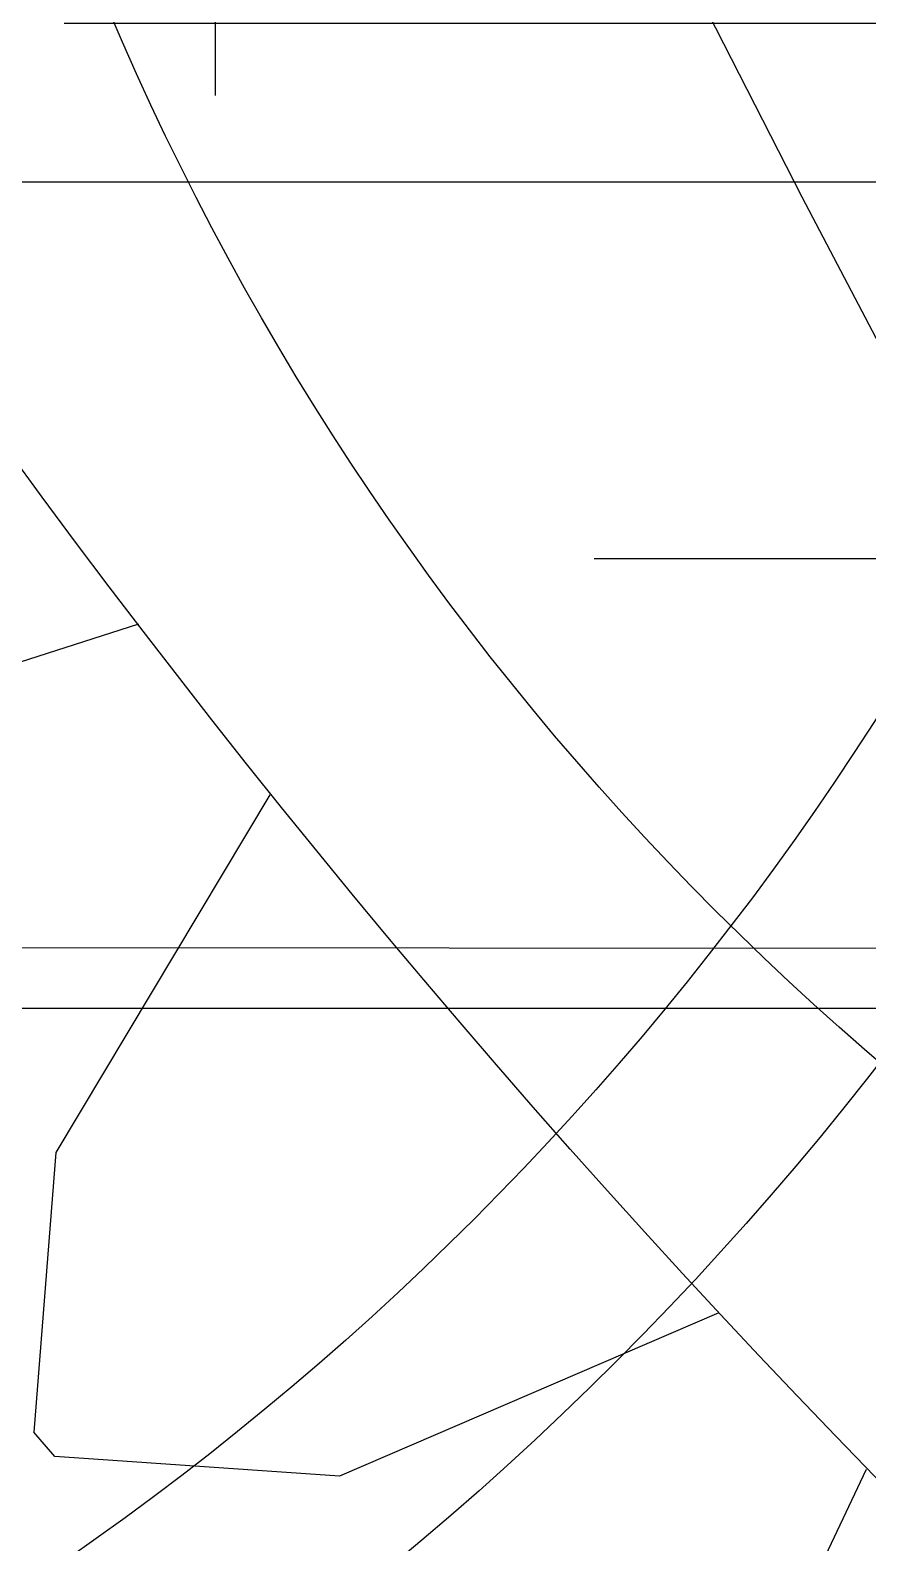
# Model space of a CAD drawing. Extents: x -381 to 213, y -63 to 250.
# Drawn here: x -52.92 to -47.3, y -9.41 to 0.74 of the extents above; entities that cross this region are included whole.
import ezdxf

# ---------------------------------------------------------------- set-up
doc = ezdxf.new("R2010")
doc.units = 0
doc.header["$MEASUREMENT"] = 0
for name, pattern in [('K5LT65535', [0]), ('K5LT_AXLED', [19.5, 15, -1.5, 1.5, -1.5]), ('K5LT_BASIC', [0])]:
    doc.linetypes.add(name, pattern=pattern)
doc.layers.add('Системный слой', color=7, linetype='Continuous')

# ---------------------------------------------------------------- blocks, each defined once
blk = doc.blocks.new('*U')
at = {"layer": 'Системный слой', "color": 5, "linetype": 'K5LT_BASIC'}
for p, q in [((-168.83, -0.277), (156.17, -0.277)), ((-63.617, -5.821), (-44.617, -5.821)), ((43.763, -37.571), (43.621, -37.407)), ((43.763, -37.571), (43.621, -37.407))]:
    blk.add_line(p, q, dxfattribs=at)
at = {"layer": 'Системный слой', "color": 30, "linetype": 'K5LT_AXLED'}
for p, q in [((-62.602, -2.806), (-62.602, -6.306)), ((-45.631, -2.806), (-49.131, -2.806))]:
    blk.add_line(p, q, dxfattribs=at)
at = {"layer": 'Системный слой', "color": 5, "linetype": 'K5LT_BASIC'}
for points in [[(44.324, -31.986), (41.682, -32.832), (39.794, -32.518)], [(44.324, -31.986), (41.682, -32.832), (39.794, -32.518)], [(45.206, -33.13), (43.77, -35.531), (43.621, -37.407)], [(45.206, -33.13), (43.77, -35.531), (43.621, -37.407)], [(48.221, -36.605), (45.673, -37.702), (43.763, -37.571)], [(48.221, -36.605), (45.673, -37.702), (43.763, -37.571)], [(49.209, -37.658), (48.011, -40.186), (48.044, -42.068)], [(49.209, -37.658), (48.011, -40.186), (48.044, -42.068)]]:
    blk.add_lwpolyline(points, dxfattribs=at)
blk = doc.blocks.new('*F')
at = {"layer": 'Системный слой', "color": 5, "linetype": 'K5LT65535'}
blk.add_lwpolyline([(61.31, -34.166), (-32.345, -34.121), (-47.082, -29.094), (-58.662, -6.988), (-60.958, -2.49), (-65.073, -0.385), (-75.983, 2.103), (-86.605, 2.103), (-95.888, 2.103), (-104.022, -0.385), (-108.998, -5.361), (-114.262, -13.687), (-130.243, -13.687), (-130.243, 12.152), (-51.58, 12.152), (-42.01, -15.983), (-39.427, -18.567), (-35.886, -20.385), (-31.867, -21.534), (54.835, -21.534), (57.084, -19.285), (57.084, 15.692), (64.596, 15.692), (64.622, 7.622)], dxfattribs=at)
at = {"layer": 'Системный слой', "color": 5, "linetype": 'K5LT_BASIC'}
for centre, radius in [((94.013, 5.981), 62.534), ((94.013, 5.981), 62.534), ((-0.009, -0.168), 21.15), ((29.045, 1.333), 19), ((-0.009, -0.168), 19.8)]:
    blk.add_circle(centre, radius, dxfattribs=at)
at = {"layer": 'Системный слой'}
blk.add_blockref('*U', (0, 0), dxfattribs=at)
blk.add_blockref('*U', (0, 0), dxfattribs=at)
blk.add_blockref('*U', (0, 0), dxfattribs=at)
blk.add_blockref('*U', (0, 0), dxfattribs=at)
blk.add_blockref('*U', (0, 0), dxfattribs=at)
blk.add_blockref('*U', (0, 0), dxfattribs=at)
blk.add_blockref('*U', (0, 0), dxfattribs=at)
blk.add_blockref('*U', (0, 0), dxfattribs=at)
blk.add_blockref('*U', (0, 0), dxfattribs=at)
blk.add_blockref('*U', (0, 0), dxfattribs=at)
blk.add_blockref('*U', (0, 0), dxfattribs=at)
blk.add_blockref('*U', (0, 0), dxfattribs=at)
blk.add_blockref('*U', (0, 0), dxfattribs=at)
blk.add_blockref('*U', (0, 0), dxfattribs=at)
blk.add_blockref('*U', (0, 0), dxfattribs=at)
blk.add_blockref('*U', (0, 0), dxfattribs=at)
blk.add_blockref('*U', (0, 0), dxfattribs=at)
blk.add_blockref('*U', (0, 0), dxfattribs=at)
blk.add_blockref('*U', (0, 0), dxfattribs=at)
blk.add_blockref('*U', (0, 0), dxfattribs=at)
blk.add_blockref('*U', (0, 0), dxfattribs=at)
blk.add_blockref('*U', (0, 0), dxfattribs=at)
blk.add_blockref('*U', (0, 0), dxfattribs=at)
blk.add_blockref('*U', (0, 0), dxfattribs=at)
blk.add_blockref('*U', (0, 0), dxfattribs=at)
blk.add_blockref('*U', (0, 0), dxfattribs=at)
blk.add_blockref('*U', (0, 0), dxfattribs=at)
blk.add_blockref('*U', (0, 0), dxfattribs=at)
blk.add_blockref('*U', (0, 0), dxfattribs=at)
blk.add_blockref('*U', (0, 0), dxfattribs=at)
blk.add_blockref('*U', (0, 0), dxfattribs=at)
blk.add_blockref('*U', (0, 0), dxfattribs=at)
blk.add_blockref('*U', (0, 0), dxfattribs=at)
blk.add_blockref('*U', (0, 0), dxfattribs=at)
blk.add_blockref('*U', (0, 0), dxfattribs=at)
blk.add_blockref('*U', (0, 0), dxfattribs=at)
blk.add_blockref('*U', (0, 0), dxfattribs=at)
blk.add_blockref('*U', (0, 0), dxfattribs=at)
blk.add_blockref('*U', (0, 0), dxfattribs=at)
blk.add_blockref('*U', (0, 0), dxfattribs=at)
blk.add_blockref('*U', (0, 0), dxfattribs=at)
blk.add_blockref('*U', (0, 0), dxfattribs=at)
blk.add_blockref('*U', (0, 0), dxfattribs=at)
blk.add_blockref('*U', (0, 0), dxfattribs=at)
blk.add_blockref('*U', (0, 0), dxfattribs=at)
blk.add_blockref('*U', (0, 0), dxfattribs=at)
blk.add_blockref('*U', (0, 0), dxfattribs=at)
blk.add_blockref('*U', (0, 0), dxfattribs=at)
blk.add_blockref('*U', (0, 0), dxfattribs=at)
blk.add_blockref('*U', (0, 0), dxfattribs=at)
blk.add_blockref('*U', (0, 0), dxfattribs=at)
blk.add_blockref('*U', (0, 0), dxfattribs=at)
blk.add_blockref('*U', (0, 0), dxfattribs=at)
blk.add_blockref('*U', (0, 0), dxfattribs=at)
blk.add_blockref('*U', (0, 0), dxfattribs=at)
blk.add_blockref('*U', (0, 0), dxfattribs=at)
blk.add_blockref('*U', (0, 0), dxfattribs=at)
blk.add_blockref('*U', (0, 0), dxfattribs=at)
blk.add_blockref('*U', (0, 0), dxfattribs=at)
blk.add_blockref('*U', (0, 0), dxfattribs=at)
blk.add_blockref('*U', (0, 0), dxfattribs=at)
blk.add_blockref('*U', (0, 0), dxfattribs=at)
blk.add_blockref('*U', (0, 0), dxfattribs=at)
blk.add_blockref('*U', (0, 0), dxfattribs=at)
blk.add_blockref('*U', (0, 0), dxfattribs=at)
blk.add_blockref('*U', (0, 0), dxfattribs=at)
blk.add_blockref('*U', (0, 0), dxfattribs=at)
blk.add_blockref('*U', (0, 0), dxfattribs=at)
blk.add_blockref('*U', (0, 0), dxfattribs=at)
blk.add_blockref('*U', (0, 0), dxfattribs=at)
blk.add_blockref('*U', (0, 0), dxfattribs=at)
blk.add_blockref('*U', (0, 0), dxfattribs=at)
blk.add_blockref('*U', (0, 0), dxfattribs=at)
blk.add_blockref('*U', (0, 0), dxfattribs=at)
blk.add_blockref('*U', (0, 0), dxfattribs=at)
blk.add_blockref('*U', (0, 0), dxfattribs=at)
blk.add_blockref('*U', (0, 0), dxfattribs=at)
blk.add_blockref('*U', (0, 0), dxfattribs=at)
blk.add_blockref('*U', (0, 0), dxfattribs=at)
blk.add_blockref('*U', (0, 0), dxfattribs=at)
blk.add_blockref('*U', (0, 0), dxfattribs=at)
blk.add_blockref('*U', (0, 0), dxfattribs=at)
blk.add_blockref('*U', (0, 0), dxfattribs=at)
blk.add_blockref('*U', (0, 0), dxfattribs=at)
blk.add_blockref('*U', (0, 0), dxfattribs=at)
blk.add_blockref('*U', (0, 0), dxfattribs=at)
blk.add_blockref('*U', (0, 0), dxfattribs=at)
blk.add_blockref('*U', (0, 0), dxfattribs=at)
blk.add_blockref('*U', (0, 0), dxfattribs=at)
blk.add_blockref('*U', (0, 0), dxfattribs=at)
blk.add_blockref('*U', (0, 0), dxfattribs=at)
blk.add_blockref('*U', (0, 0), dxfattribs=at)
blk.add_blockref('*U', (0, 0), dxfattribs=at)
blk.add_blockref('*U', (0, 0), dxfattribs=at)
blk.add_blockref('*U', (0, 0), dxfattribs=at)
blk.add_blockref('*U', (0, 0), dxfattribs=at)
blk.add_blockref('*U', (0, 0), dxfattribs=at)
blk.add_blockref('*U', (0, 0), dxfattribs=at)
blk.add_blockref('*U', (0, 0), dxfattribs=at)
blk.add_blockref('*U', (0, 0), dxfattribs=at)
blk.add_blockref('*U', (0, 0), dxfattribs=at)
blk.add_blockref('*U', (0, 0), dxfattribs=at)
blk.add_blockref('*U', (0, 0), dxfattribs=at)
blk.add_blockref('*U', (0, 0), dxfattribs=at)
blk.add_blockref('*U', (0, 0), dxfattribs=at)
blk.add_blockref('*U', (0, 0), dxfattribs=at)
blk.add_blockref('*U', (0, 0), dxfattribs=at)
blk.add_blockref('*U', (0, 0), dxfattribs=at)
blk.add_blockref('*U', (0, 0), dxfattribs=at)
blk.add_blockref('*U', (0, 0), dxfattribs=at)
blk.add_blockref('*U', (0, 0), dxfattribs=at)
blk.add_blockref('*U', (0, 0), dxfattribs=at)
blk.add_blockref('*U', (0, 0), dxfattribs=at)
blk.add_blockref('*U', (0, 0), dxfattribs=at)
blk.add_blockref('*U', (0, 0), dxfattribs=at)
blk.add_blockref('*U', (0, 0), dxfattribs=at)
blk.add_blockref('*U', (0, 0), dxfattribs=at)
blk.add_blockref('*U', (0, 0), dxfattribs=at)
blk.add_blockref('*U', (0, 0), dxfattribs=at)
blk.add_blockref('*U', (0, 0), dxfattribs=at)
blk.add_blockref('*U', (0, 0), dxfattribs=at)
blk.add_blockref('*U', (0, 0), dxfattribs=at)
blk.add_blockref('*U', (0, 0), dxfattribs=at)
blk.add_blockref('*U', (0, 0), dxfattribs=at)
blk.add_blockref('*U', (0, 0), dxfattribs=at)
blk.add_blockref('*U', (0, 0), dxfattribs=at)
blk.add_blockref('*U', (0, 0), dxfattribs=at)
blk.add_blockref('*U', (0, 0), dxfattribs=at)
blk.add_blockref('*U', (0, 0), dxfattribs=at)
blk.add_blockref('*U', (0, 0), dxfattribs=at)
blk.add_blockref('*U', (0, 0), dxfattribs=at)
blk.add_blockref('*U', (0, 0), dxfattribs=at)
blk.add_blockref('*U', (0, 0), dxfattribs=at)
blk.add_blockref('*U', (0, 0), dxfattribs=at)
blk.add_blockref('*U', (0, 0), dxfattribs=at)
blk.add_blockref('*U', (0, 0), dxfattribs=at)
blk.add_blockref('*U', (0, 0), dxfattribs=at)
blk.add_blockref('*U', (0, 0), dxfattribs=at)
blk.add_blockref('*U', (0, 0), dxfattribs=at)
blk.add_blockref('*U', (0, 0), dxfattribs=at)
blk.add_blockref('*U', (0, 0), dxfattribs=at)
blk.add_blockref('*U', (0, 0), dxfattribs=at)
blk.add_blockref('*U', (0, 0), dxfattribs=at)
blk.add_blockref('*U', (0, 0), dxfattribs=at)
blk.add_blockref('*U', (0, 0), dxfattribs=at)
blk.add_blockref('*U', (0, 0), dxfattribs=at)
blk.add_blockref('*U', (0, 0), dxfattribs=at)
blk.add_blockref('*U', (0, 0), dxfattribs=at)
blk.add_blockref('*U', (0, 0), dxfattribs=at)
blk.add_blockref('*U', (0, 0), dxfattribs=at)
blk.add_blockref('*U', (0, 0), dxfattribs=at)
blk.add_blockref('*U', (0, 0), dxfattribs=at)
blk.add_blockref('*U', (0, 0), dxfattribs=at)
blk.add_blockref('*U', (0, 0), dxfattribs=at)
blk.add_blockref('*U', (0, 0), dxfattribs=at)
blk.add_blockref('*U', (0, 0), dxfattribs=at)
blk.add_blockref('*U', (0, 0), dxfattribs=at)
blk.add_blockref('*U', (0, 0), dxfattribs=at)
blk.add_blockref('*U', (0, 0), dxfattribs=at)
blk.add_blockref('*U', (0, 0), dxfattribs=at)
blk.add_blockref('*U', (0, 0), dxfattribs=at)
blk.add_blockref('*U', (0, 0), dxfattribs=at)
blk.add_blockref('*U', (0, 0), dxfattribs=at)
blk.add_blockref('*U', (0, 0), dxfattribs=at)
blk.add_blockref('*U', (0, 0), dxfattribs=at)
blk.add_blockref('*U', (0, 0), dxfattribs=at)
blk.add_blockref('*U', (0, 0), dxfattribs=at)
blk.add_blockref('*U', (0, 0), dxfattribs=at)
blk.add_blockref('*U', (0, 0), dxfattribs=at)
blk.add_blockref('*U', (0, 0), dxfattribs=at)
blk.add_blockref('*U', (0, 0), dxfattribs=at)
blk.add_blockref('*U', (0, 0), dxfattribs=at)
blk.add_blockref('*U', (0, 0), dxfattribs=at)
blk.add_blockref('*U', (0, 0), dxfattribs=at)
blk.add_blockref('*U', (0, 0), dxfattribs=at)
blk.add_blockref('*U', (0, 0), dxfattribs=at)
blk.add_blockref('*U', (0, 0), dxfattribs=at)
blk.add_blockref('*U', (0, 0), dxfattribs=at)
blk.add_blockref('*U', (0, 0), dxfattribs=at)
blk.add_blockref('*U', (0, 0), dxfattribs=at)
blk.add_blockref('*U', (0, 0), dxfattribs=at)
blk.add_blockref('*U', (0, 0), dxfattribs=at)
blk.add_blockref('*U', (0, 0), dxfattribs=at)
blk.add_blockref('*U', (0, 0), dxfattribs=at)
blk.add_blockref('*U', (0, 0), dxfattribs=at)
blk.add_blockref('*U', (0, 0), dxfattribs=at)
blk.add_blockref('*U', (0, 0), dxfattribs=at)
blk.add_blockref('*U', (0, 0), dxfattribs=at)
blk.add_blockref('*U', (0, 0), dxfattribs=at)
blk.add_blockref('*U', (0, 0), dxfattribs=at)
blk.add_blockref('*U', (0, 0), dxfattribs=at)
blk.add_blockref('*U', (0, 0), dxfattribs=at)
blk.add_blockref('*U', (0, 0), dxfattribs=at)
blk.add_blockref('*U', (0, 0), dxfattribs=at)
blk.add_blockref('*U', (0, 0), dxfattribs=at)
blk.add_blockref('*U', (0, 0), dxfattribs=at)
blk.add_blockref('*U', (0, 0), dxfattribs=at)
blk.add_blockref('*U', (0, 0), dxfattribs=at)
blk.add_blockref('*U', (0, 0), dxfattribs=at)
blk.add_blockref('*U', (0, 0), dxfattribs=at)
blk.add_blockref('*U', (0, 0), dxfattribs=at)
blk.add_blockref('*U', (0, 0), dxfattribs=at)
blk.add_blockref('*U', (0, 0), dxfattribs=at)
blk.add_blockref('*U', (0, 0), dxfattribs=at)
blk.add_blockref('*U', (0, 0), dxfattribs=at)
blk.add_blockref('*U', (0, 0), dxfattribs=at)
blk.add_blockref('*U', (0, 0), dxfattribs=at)

msp = doc.modelspace()

# ---------------------------------------------------------------- block references
at = {"layer": 'Системный слой'}
for name, p in [('*F', (-96.515, 28.741)), ('*F', (-63.927, 6.935)), ('*F', (10.927, 6.609)), ('*U', (0, 0)), ('*U', (0, 0)), ('*U', (0, 0)), ('*U', (0, 0)), ('*U', (0, 0)), ('*U', (0, 0)), ('*U', (0, 0)), ('*U', (0, 0)), ('*U', (0, 0)), ('*U', (0, 0)), ('*U', (0, 0)), ('*U', (0, 0)), ('*U', (0, 0)), ('*U', (0, 0))]:
    msp.add_blockref(name, p, dxfattribs=at)

doc.saveas('drawing.dxf')
